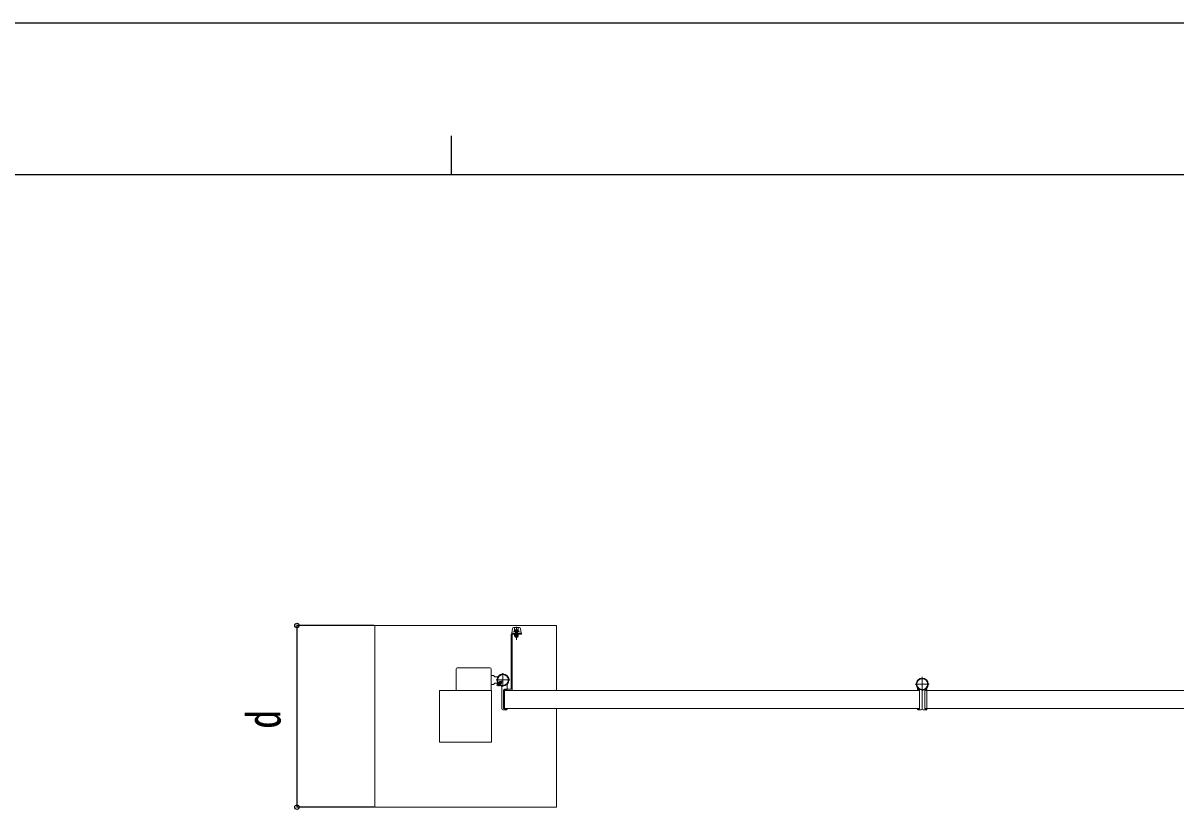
# Model space of a CAD drawing. Units: millimetres, scale not verified. Extents: x -6308 to 6308, y -4455 to 4455.
# Drawn here: x -832 to 1389, y 2929 to 4455 of the extents above; entities that cross this region are included whole.
import ezdxf
from ezdxf.enums import TextEntityAlignment as Align

# ---------------------------------------------------------------- set-up
doc = ezdxf.new("R2010")
doc.units = ezdxf.units.MM
doc.header["$LTSCALE"] = 20
doc.layers.add('0-3_YKK_A1', color=4, linetype='Continuous', lineweight=18)
doc.layers.add('0-4_YKK_D', color=6, linetype='Continuous')
doc.layers.add('0-5_YKK_ZWAK', color=7, linetype='Continuous')
doc.styles.add('ＭＳ ゴシック', font='')
doc.styles.get('ＭＳ ゴシック').set_extended_font_data('MS Gothic')

msp = doc.modelspace()

# ---------------------------------------------------------------- linework, layer by layer
at = {"layer": '0-3_YKK_A1'}
for p, q in [((110.79, 3288.77), (109.53, 3279.5)), ((112.78, 3290.5), (124.28, 3290.5)), ((115.03, 3290.5), (115.03, 3283.5)), ((118.53, 3291.83), (118.53, 3266.72)), ((122.03, 3290.5), (122.03, 3283.5)), ((126.27, 3288.77), (127.53, 3279.5)), ((195.53, 3169.5), (195.53, 3294.5)), ((108.53, 3277.5), (108.53, 3171.5)), ((127.53, 3279.5), (109.53, 3279.5)), ((110.53, 3279.5), (128.53, 3279.5)), ((110.53, 3277.5), (128.53, 3277.5)), ((110.53, 3277.5), (110.53, 3171.5)), ((113.53, 3283.5), (123.53, 3283.5)), ((116.53, 3283.5), (116.53, 3279.5)), ((117.19, 3273.5), (117.19, 3283.5)), ((118.53, 3277.5), (122.03, 3277.5)), ((118.53, 3277.2), (118.53, 3274.6)), ((119.87, 3273.5), (119.87, 3283.5)), ((120.53, 3283.5), (120.53, 3279.5)), ((120.53, 3283), (123.53, 3283)), ((122.03, 3277.5), (122.03, 3274.3)), ((123.53, 3283.5), (123.53, 3283)), ((128.53, 3279.5), (128.53, 3277.5)), ((2.53, 3211), (2.53, 3169.5)), ((4.53, 3213), (67.53, 3213)), ((69.53, 3169.5), (69.53, 3211)), ((92.53, 3176.5), (92.53, 3202.5)), ((69.53, 3198), (74.53, 3198)), ((69.53, 3181), (74.53, 3181)), ((77.03, 3195.5), (74.53, 3198)), ((77.03, 3183.5), (74.53, 3181)), ((77.03, 3195.5), (82.72, 3195.5)), ((77.03, 3183.5), (81.72, 3183.5)), ((105.53, 3189.5), (79.53, 3189.5)), ((80.98, 3177.95), (91.03, 3188.01)), ((84.21, 3183.08), (83.45, 3182.32)), ((83.81, 3183.61), (87.23, 3187.03)), ((87.69, 3186.56), (84.21, 3183.08)), ((86.11, 3181.18), (85.35, 3180.42)), ((89.59, 3184.66), (86.11, 3181.18)), ((90.05, 3184.2), (86.64, 3180.79)), ((87.23, 3187.03), (90.05, 3184.2)), ((100.53, 3170.3), (100.53, 3179.34)), ((887.03, 3181.5), (914.03, 3181.5)), ((900.53, 3132.41), (900.53, 3195.8)), ((90.53, 3174.56), (90.53, 3134)), ((93.53, 3134.5), (93.53, 3169.5)), ((95.53, 3171.5), (108.53, 3171.5)), ((95.53, 3169.5), (95.53, 3134.5)), ((95.53, 3134.5), (95.53, 3169.5)), ((95.53, 3169.5), (108.53, 3169.5)), ((95.83, 3169.8), (100.03, 3169.8)), ((891.53, 3172.01), (891.53, 3173.36)), ((891.68, 3171.65), (893.38, 3169.95)), ((895.23, 3169.8), (893.74, 3169.8)), ((895.53, 3169.5), (895.53, 3134.5)), ((900.53, 3167.31), (900.53, 3134)), ((900.53, 3167.31), (900.53, 3134)), ((900.53, 3166), (900.53, 3158)), ((905.53, 3169.5), (905.53, 3134.5)), ((905.53, 3134.5), (905.53, 3169.5)), ((905.83, 3169.8), (907.33, 3169.8)), ((909.38, 3171.65), (907.68, 3169.95)), ((909.53, 3172), (909.53, 3173.36)), ((93.53, 3136.5), (95.53, 3136.5)), ((95.53, 3134.5), (93.53, 3134.5)), ((95.83, 3134.2), (100.03, 3134.2)), ((100.53, 3133.7), (100.53, 3133)), ((891.53, 3133.7), (891.53, 3133)), ((895.23, 3134.2), (892.03, 3134.2)), ((900.53, 3138), (900.53, 3146)), ((900.53, 3138), (900.53, 3146)), ((900.53, 3145.91), (900.53, 3137.91)), ((905.83, 3134.2), (909.03, 3134.2)), ((909.53, 3133.7), (909.53, 3133)), ((92.53, 3132), (99.53, 3132)), ((898.53, 3132), (892.53, 3132)), ((902.53, 3132), (908.53, 3132))]:
    msp.add_line(p, q, dxfattribs=at)
for points in [[(-154.47, 2944.5), (-154.47, 3294.5), (195.53, 3294.5)], [(113.53, 3283.5), (113.53, 3283), (116.53, 3283)], [(116.53, 3283.5), (115.03, 3283.5), (115.41, 3284.91)], [(122.03, 3274.3), (115.03, 3274.3), (115.03, 3277.5), (118.53, 3277.5)], [(116.43, 3285.85), (117.38, 3283.9), (118.53, 3283.29)], [(120.63, 3285.85), (119.68, 3283.9), (118.53, 3283.29)], [(120.53, 3283.5), (122.03, 3283.5), (121.65, 3284.91)], [(82.98, 3182.78), (81.92, 3183.84), (81.2, 3182.58)], [(81.25, 3181.19), (83.3, 3181.9), (84.54, 3181.52)], [(86.64, 3180.79), (85.81, 3179.95), (82.98, 3182.78), (83.81, 3183.61)], [(84.22, 3178.22), (84.93, 3180.27), (84.54, 3181.52)], [(85.81, 3179.95), (86.87, 3178.89), (85.61, 3178.17)], [(895.53, 3169.5), (895.53, 3134.5), (95.53, 3134.5)], [(895.53, 3169.5), (95.53, 3169.5), (95.53, 3134.5)], [(905.53, 3134.5), (905.53, 3169.5), (905.53, 3134.5)], [(905.53, 3169.5), (909.53, 3169.5), (909.53, 3164.25)], [(1709.53, 3169.5), (1709.53, 3134.5), (909.53, 3134.5)], [(1709.53, 3169.5), (909.53, 3169.5), (909.53, 3134.5)], [(-154.47, 2944.5), (195.53, 2944.5), (195.53, 3134.5)], [(905.53, 3134.5), (909.53, 3134.5), (909.53, 3139.75)]]:
    msp.add_lwpolyline(points, dxfattribs=at)
for points in [[(120.53, 3273.5), (116.53, 3273.5), (116.53, 3283.5), (120.53, 3283.5)], [(-29.47, 3069.5), (70.53, 3069.5), (70.53, 3169.5), (-29.47, 3169.5)]]:
    msp.add_lwpolyline(points, close=True, dxfattribs=at)
for centre, radius in [((92.53, 3189.5), 11.5), ((92.53, 3189.5), 10.35), ((900.53, 3181.5), 11.5), ((900.53, 3181.5), 10.5)]:
    msp.add_circle(centre, radius, dxfattribs=at)
for centre, radius, start, end in [((112.78, 3288.5), 2, 90, 172.23483), ((124.28, 3288.5), 2, 7.76517, 90), ((110.53, 3277.5), 2, 90, 180), ((116.78, 3272.3), 5.2, 70.34714, 109.65286), ((116.78, 3279.5), 5.2, 250.34714, 289.65286), ((115.07, 3273.8), 0.5, 8.21321, 90), ((116.66, 3284.57), 1.3, 104.0353, 165), ((118.53, 3274.3), 3, 188.21321, 351.78679), ((118.53, 3277.1), 9, 75.9647, 104.0353), ((120.28, 3272.3), 5.2, 70.34714, 109.65286), ((120.28, 3279.5), 5.2, 250.34714, 289.65286), ((120.4, 3284.57), 1.3, 15, 75.9647), ((121.99, 3273.8), 0.5, 90, 171.78679), ((4.53, 3211), 2, 90, 180), ((67.53, 3211), 2, 360, 90), ((92.53, 3189.5), 11.5, 321.98772, 244.89722), ((82.32, 3181.93), 1.3, 150, 210.9647), ((88.92, 3185.89), 9, 210.9647, 239.0353), ((84.96, 3179.29), 1.3, 239.0353, 300), ((85.53, 3174.56), 5, 0.00002, 64.89722), ((105.53, 3179.34), 5, 141.98772, 180), ((900.53, 3181.5), 11.5, 325.85158, 258.05939), ((95.53, 3169.5), 2, 90, 180), ((95.83, 3169.5), 0.3, 90, 180), ((100.03, 3170.3), 0.5, 270, 360), ((108.53, 3171.5), 2, 270, 0), ((888.53, 3173.36), 3, 0, 34.14842), ((892.03, 3172.01), 0.5, 180, 225), ((893.74, 3170.3), 0.5, 225, 270), ((895.23, 3169.5), 0.3, 0, 90), ((903.53, 3167.31), 3, 101.94061, 179.99997), ((905.83, 3169.5), 0.3, 90, 180), ((907.32, 3170.3), 0.5, 269.99994, 314.99994), ((909.03, 3172.01), 0.5, 314.99994, 359.99994), ((912.53, 3173.36), 3, 145.85158, 180), ((92.53, 3134), 2, 180, 270), ((95.83, 3134.5), 0.3, 180, 270), ((99.53, 3133), 1, 270, 360), ((100.03, 3133.7), 0.5, 360, 90), ((892.03, 3133.7), 0.5, 90, 180), ((892.53, 3133), 1, 180, 270), ((895.23, 3134.5), 0.3, 270, 0), ((898.53, 3134), 2, 270, 0), ((902.53, 3134), 2, 180, 270), ((905.83, 3134.5), 0.3, 180, 270), ((908.53, 3133), 1, 270, 0), ((909.03, 3133.7), 0.5, 0, 90)]:
    msp.add_arc(centre, radius, start, end, dxfattribs=at)
at = {"layer": '0-4_YKK_D'}
for p, q in [((-155.47, 3294.5), (-305.47, 3294.5)), ((-304.47, 3294.5), (-304.47, 2944.5)), ((-155.47, 2944.5), (-305.47, 2944.5))]:
    msp.add_line(p, q, dxfattribs=at)
for centre in [(-304.47, 3294.5), (-304.47, 2944.5)]:
    msp.add_circle(centre, 4.25, dxfattribs=at)
at = {"layer": '0-5_YKK_ZWAK'}
for p, q in [((-7.47, 4237.5), (-7.47, 4162.5)), ((5842.53, 4162.5), (-5857.47, 4162.5))]:
    msp.add_line(p, q, dxfattribs=at)
msp.add_lwpolyline([(-6307.5, -4455), (6307.5, -4455), (6307.5, 4455), (-6307.5, 4455)], close=True, dxfattribs=at)

# ---------------------------------------------------------------- texts
at = {"layer": '0-4_YKK_D', "style": 'ＭＳ ゴシック', "width": 0.8}
msp.add_text('d', height=65.98, rotation=90, dxfattribs=at).set_placement((-316.47, 3095.5), align=Align.BOTTOM_LEFT)

doc.saveas('drawing.dxf')
